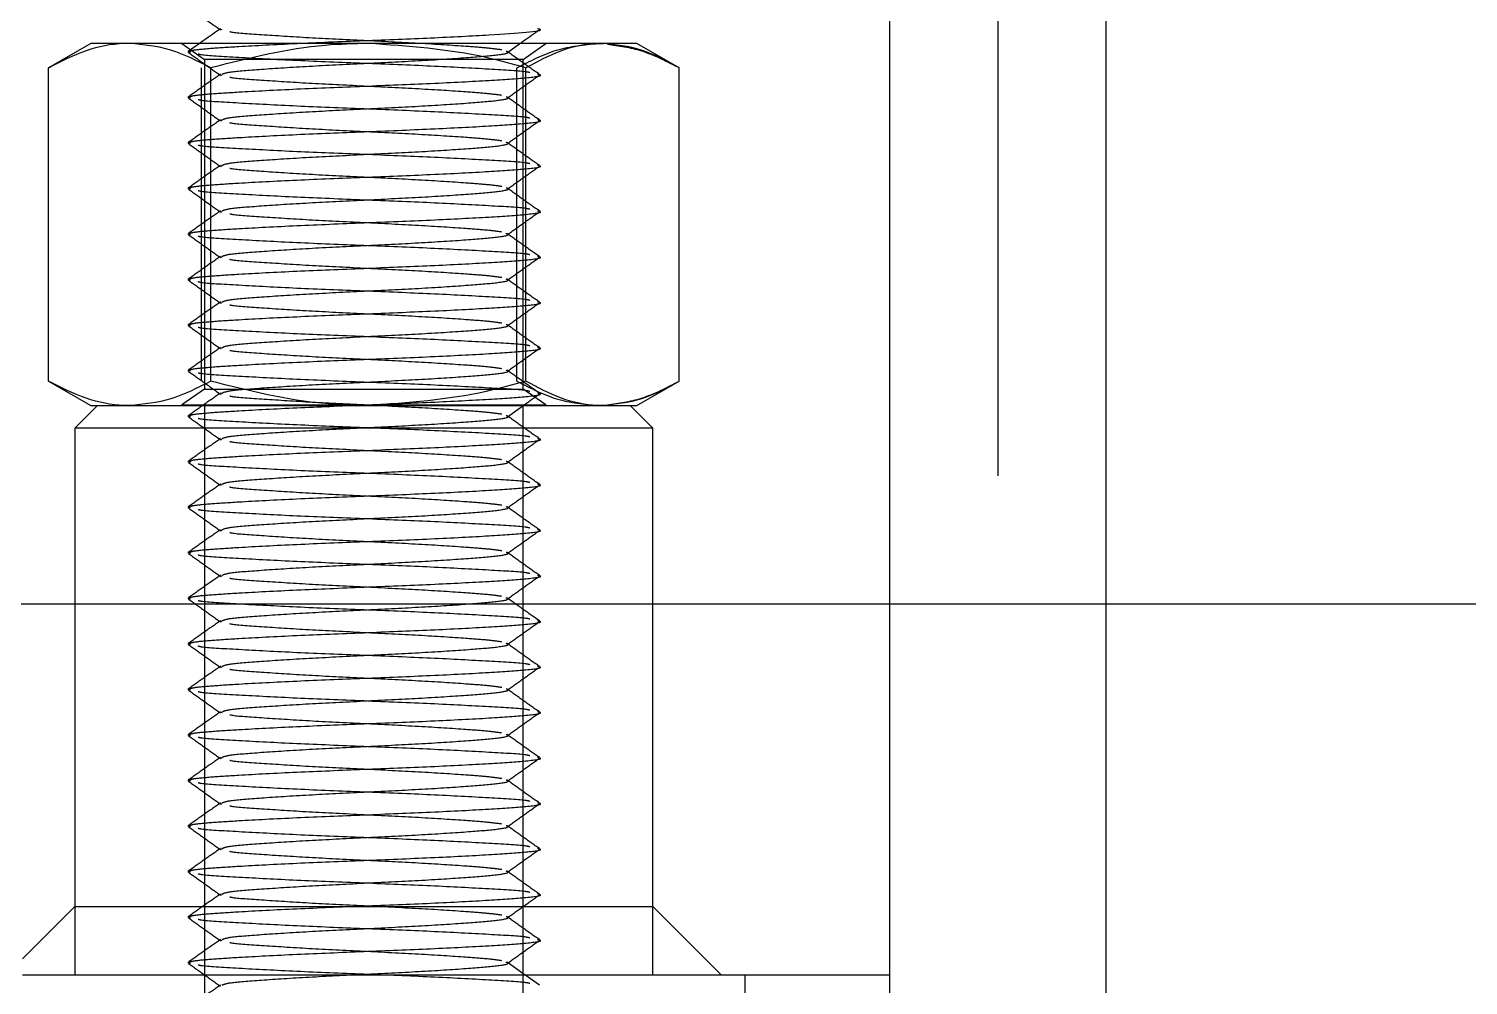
# Model space of a CAD drawing. Header units: metres. Extents: x 0 to 63075, y 0 to 44550.
# Drawn here: x 13919.5 to 13982.8, y 24816.9 to 24858.9 of the extents above; entities that cross this region are included whole.
import ezdxf

# ---------------------------------------------------------------- set-up
doc = ezdxf.new("R2010")
doc.units = ezdxf.units.M
doc.header["$LTSCALE"] = 75
doc.linetypes.add('HIDDEN2', pattern=[4.7625, 3.175, -1.5875])
for name, color, linetype in [('SDM', 7, 'Continuous'), ('SL1', 8, 'Continuous'), ('SL4', 4, 'Continuous'), ('ST1', 7, 'HIDDEN2')]:
    doc.layers.add(name, color=color, linetype=linetype)

# ---------------------------------------------------------------- blocks, each defined once
blk = doc.blocks.new('A$Ca548c4ee')
at = {"layer": 'SL1'}
blk.add_line((6102.121, 2165.219), (5522.121, 2165.219), dxfattribs=at)
blk = doc.blocks.new('A$Ca53c419a')
at = {"layer": 'SL4'}
for p, q in [((387.544, 533.865), (387.544, 502.115)), ((390.544, 531.565), (388.244, 533.865)), ((413.617, 532.723), (412.544, 530.865)), ((413.616, 532.719), (413.556, 532.592)), ((413.616, 532.719), (427.372, 532.719)), ((428.444, 530.865), (427.371, 532.723)), ((427.372, 532.719), (427.433, 532.592)), ((411.544, 531.565), (390.544, 531.565)), ((390.544, 531.565), (390.544, 506.165)), ((412.544, 530.565), (411.544, 531.565)), ((411.544, 506.165), (411.544, 531.565)), ((412.544, 530.865), (412.544, 529.156)), ((428.444, 529.156), (428.444, 530.865)), ((412.544, 529.156), (412.544, 518.665)), ((428.444, 518.665), (428.444, 529.156)), ((413.616, 525.592), (427.372, 525.592)), ((412.544, 518.665), (412.544, 508.374)), ((428.444, 508.374), (428.444, 518.665)), ((412.537, 511.871), (412.544, 511.862)), ((413.616, 511.738), (427.372, 511.738)), ((412.544, 508.374), (412.544, 506.865)), ((428.444, 506.865), (428.444, 508.374)), ((411.544, 506.165), (412.544, 507.165)), ((412.544, 506.865), (413.617, 505.007)), ((427.371, 505.007), (428.444, 506.865)), ((387.544, 503.165), (390.544, 506.165)), ((390.544, 506.165), (411.544, 506.165)), ((413.616, 505.011), (427.372, 505.011)), ((387.544, 502.115), (381.194, 502.115)), ((387.544, 502.115), (387.544, 495.765)), ((1004.763, 495.765), (54.76, 495.765)), ((215, 486.24), (1004.763, 486.24))]:
    blk.add_line(p, q, dxfattribs=at)
for points, knots in [([(412.544, 529.156), (412.545, 529.24), (412.555, 529.88), (412.789, 531.086), (413.339, 532.172), (413.616, 532.719)], [0, 0, 0, 0, 0.070099, 0.530789, 1, 1, 1, 1]), ([(428.444, 529.156), (428.443, 529.24), (428.433, 529.88), (428.199, 531.086), (427.65, 532.172), (427.372, 532.719)], [0, 0, 0, 0, 0.0700986, 0.5307888, 1, 1, 1, 1]), ([(413.616, 525.592), (413.316, 526.171), (412.712, 527.339), (412.6, 528.547), (412.544, 529.156)], [0, 0, 0, 0, 0.495458, 1, 1, 1, 1]), ([(427.372, 525.592), (427.672, 526.171), (428.276, 527.339), (428.388, 528.547), (428.444, 529.156)], [0, 0, 0, 0, 0.495458, 1, 1, 1, 1]), ([(430.045, 526.574), (429.878, 526.339), (429.552, 525.882), (429.227, 525.425), (429.069, 525.203)], [0, 0, 0, 0, 0.514473, 1, 1, 1, 1]), ([(429.093, 525.169), (428.926, 525.404), (428.709, 525.707), (428.493, 526.011), (428.444, 526.08)], [0, 0, 0, 0, 0.772912, 1, 1, 1, 1]), ([(412.544, 518.665), (412.56, 519.295), (412.619, 521.64), (413.195, 523.923), (413.616, 525.592)], [0, 0, 0, 0, 0.2686336, 1, 1, 1, 1]), ([(428.444, 518.665), (428.428, 519.295), (428.369, 521.64), (427.793, 523.923), (427.372, 525.592)], [0, 0, 0, 0, 0.2686336, 1, 1, 1, 1]), ([(428.444, 521.846), (428.445, 521.831), (428.489, 520.989), (428.568, 518.819), (428.689, 515.844), (428.825, 513.24), (428.938, 511.611), (429.032, 510.937), (429.082, 511.195), (429.088, 511.229)], [0, 0, 0, 0, 0.003435, 0.195695, 0.387955, 0.585253, 0.774762, 0.970352, 1, 1, 1, 1]), ([(413.616, 511.738), (413.454, 512.319), (412.826, 514.577), (412.664, 516.923), (412.544, 518.665)], [0, 0, 0, 0, 0.257551, 1, 1, 1, 1]), ([(427.372, 511.738), (427.534, 512.319), (428.162, 514.577), (428.324, 516.923), (428.444, 518.665)], [0, 0, 0, 0, 0.257551, 1, 1, 1, 1]), ([(387.544, 511.791), (387.56, 511.813), (387.581, 511.842), (387.602, 511.872), (387.608, 511.881)], [0, 0, 0, 0, 0.728224, 1, 1, 1, 1]), ([(412.544, 508.374), (412.545, 508.454), (412.555, 509.058), (412.789, 510.196), (413.339, 511.221), (413.616, 511.738)], [0, 0, 0, 0, 0.070099, 0.530789, 1, 1, 1, 1]), ([(428.444, 508.374), (428.443, 508.454), (428.433, 509.058), (428.199, 510.196), (427.65, 511.221), (427.372, 511.738)], [0, 0, 0, 0, 0.0700986, 0.5307888, 1, 1, 1, 1]), ([(428.444, 512.002), (428.481, 511.95), (428.685, 511.664), (428.889, 511.377), (429.056, 511.143)], [0, 0, 0, 0, 0.180881, 1, 1, 1, 1]), ([(413.616, 505.011), (413.316, 505.557), (412.712, 506.659), (412.6, 507.799), (412.544, 508.374)], [0, 0, 0, 0, 0.495458, 1, 1, 1, 1]), ([(427.372, 505.011), (427.672, 505.557), (428.276, 506.659), (428.388, 507.799), (428.444, 508.374)], [0, 0, 0, 0, 0.495458, 1, 1, 1, 1])]:
    blk.add_open_spline(points, degree=3, knots=knots, dxfattribs=at)
at = {"layer": 'ST1'}
for p, q in [((390.544, 531.565), (387.544, 531.565)), ((390.544, 531.565), (387.544, 531.565)), ((388.046, 526.485), (388.069, 526.592)), ((390.046, 526.485), (390.069, 526.592)), ((392.046, 526.485), (392.069, 526.592)), ((394.046, 526.485), (394.069, 526.592)), ((396.046, 526.485), (396.069, 526.592)), ((398.046, 526.485), (398.069, 526.592)), ((400.046, 526.485), (400.069, 526.592)), ((402.046, 526.485), (402.069, 526.592)), ((404.046, 526.485), (404.069, 526.592)), ((406.046, 526.485), (406.069, 526.592)), ((408.046, 526.485), (408.069, 526.592)), ((410.046, 526.485), (410.069, 526.592)), ((412.046, 526.485), (412.069, 526.592)), ((412.569, 526.865), (412.544, 526.865)), ((412.569, 526.865), (412.569, 510.865)), ((413.27, 525.865), (412.569, 526.865)), ((414.046, 526.485), (414.069, 526.592)), ((416.046, 526.485), (416.069, 526.592)), ((418.046, 526.485), (418.069, 526.592)), ((420.046, 526.485), (420.069, 526.592)), ((422.046, 526.485), (422.069, 526.592)), ((424.046, 526.485), (424.069, 526.592)), ((426.046, 526.485), (426.069, 526.592)), ((428.444, 526.865), (427.744, 525.865)), ((428.046, 526.485), (428.069, 526.592)), ((428.444, 526.08), (428.09, 526.577)), ((387.544, 525.865), (381.194, 525.865)), ((412.544, 525.865), (387.544, 525.865)), ((413.27, 525.865), (413.27, 518.748)), ((427.744, 525.865), (413.27, 525.865)), ((413.616, 525.992), (427.372, 525.992)), ((427.744, 511.865), (427.744, 525.865)), ((389.042, 525.085), (389.069, 525.186)), ((391.042, 525.085), (391.069, 525.186)), ((393.042, 525.085), (393.069, 525.186)), ((395.042, 525.085), (395.069, 525.186)), ((397.042, 525.085), (397.069, 525.186)), ((399.042, 525.085), (399.069, 525.186)), ((401.042, 525.085), (401.069, 525.186)), ((403.042, 525.085), (403.069, 525.186)), ((405.042, 525.085), (405.069, 525.186)), ((407.042, 525.085), (407.069, 525.186)), ((409.042, 525.085), (409.069, 525.186)), ((411.042, 525.085), (411.069, 525.186)), ((413.042, 525.085), (413.069, 525.186)), ((415.042, 525.085), (415.069, 525.186)), ((417.042, 525.085), (417.069, 525.186)), ((419.042, 525.085), (419.069, 525.186)), ((421.042, 525.085), (421.069, 525.186)), ((423.042, 525.085), (423.069, 525.186)), ((425.042, 525.085), (425.069, 525.186)), ((427.042, 525.085), (427.069, 525.186)), ((429.069, 525.203), (429.041, 525.164)), ((429.042, 525.085), (429.069, 525.186)), ((412.569, 518.856), (412.544, 519.065)), ((413.27, 518.748), (413.27, 511.865)), ((387.608, 511.881), (388.093, 512.561)), ((412.053, 512.55), (412.537, 511.871)), ((428.053, 512.55), (428.444, 512.002)), ((381.194, 511.865), (387.544, 511.865)), ((387.088, 511.151), (387.544, 511.791)), ((387.544, 511.865), (412.544, 511.865)), ((412.569, 510.865), (413.27, 511.865)), ((413.27, 511.865), (427.744, 511.865)), ((413.616, 512.138), (427.372, 512.138)), ((427.744, 511.865), (428.444, 510.865)), ((412.544, 510.865), (412.569, 510.865)), ((412.544, 508.574), (412.549, 508.343)), ((428.444, 508.574), (428.439, 508.343)), ((387.544, 506.165), (390.544, 506.165)), ((387.544, 506.165), (390.544, 506.165)), ((1004.763, 491.003), (4.763, 491.003)), ((215, 486.24), (1004.763, 486.24))]:
    blk.add_line(p, q, dxfattribs=at)
for points, knots in [([(387.093, 525.169), (386.926, 525.404), (386.591, 525.873), (386.257, 526.342), (386.09, 526.577)], [0, 0, 0, 0, 0.499958, 1, 1, 1, 1]), ([(388.045, 526.574), (387.878, 526.339), (387.543, 525.869), (387.208, 525.399), (387.041, 525.164)], [0, 0, 0, 0, 0.500089, 1, 1, 1, 1]), ([(389.093, 525.169), (388.926, 525.404), (388.591, 525.873), (388.257, 526.342), (388.09, 526.577)], [0, 0, 0, 0, 0.499958, 1, 1, 1, 1]), ([(388.09, 526.534), (388.109, 526.499), (388.159, 526.411), (388.231, 525.682), (388.325, 524.228), (388.448, 521.902), (388.569, 518.864), (388.689, 515.832), (388.825, 513.243), (388.938, 511.611), (389.032, 510.937), (389.082, 511.195), (389.088, 511.229)], [0, 0, 0, 0, 0.0555734, 0.1425526, 0.2290743, 0.3564777, 0.4806278, 0.604778, 0.7321813, 0.8545546, 0.980855, 1, 1, 1, 1]), ([(390.045, 526.574), (389.878, 526.339), (389.543, 525.869), (389.208, 525.399), (389.041, 525.164)], [0, 0, 0, 0, 0.500089, 1, 1, 1, 1]), ([(391.093, 525.169), (390.926, 525.404), (390.591, 525.873), (390.257, 526.342), (390.09, 526.577)], [0, 0, 0, 0, 0.499958, 1, 1, 1, 1]), ([(390.09, 526.534), (390.109, 526.499), (390.159, 526.411), (390.231, 525.682), (390.325, 524.228), (390.448, 521.902), (390.569, 518.864), (390.689, 515.832), (390.825, 513.243), (390.938, 511.611), (391.032, 510.937), (391.082, 511.195), (391.088, 511.229)], [0, 0, 0, 0, 0.055573, 0.142553, 0.229074, 0.356478, 0.480628, 0.604778, 0.732181, 0.854555, 0.980855, 1, 1, 1, 1]), ([(392.045, 526.574), (391.878, 526.339), (391.543, 525.869), (391.208, 525.399), (391.041, 525.164)], [0, 0, 0, 0, 0.500089, 1, 1, 1, 1]), ([(393.093, 525.169), (392.926, 525.404), (392.591, 525.873), (392.257, 526.342), (392.09, 526.577)], [0, 0, 0, 0, 0.499958, 1, 1, 1, 1]), ([(392.09, 526.534), (392.109, 526.499), (392.159, 526.411), (392.231, 525.682), (392.325, 524.228), (392.448, 521.902), (392.569, 518.864), (392.689, 515.832), (392.825, 513.243), (392.938, 511.611), (393.032, 510.937), (393.082, 511.195), (393.088, 511.229)], [0, 0, 0, 0, 0.055573, 0.142553, 0.229074, 0.356478, 0.480628, 0.604778, 0.732181, 0.854555, 0.980855, 1, 1, 1, 1]), ([(394.045, 526.574), (393.878, 526.339), (393.543, 525.869), (393.208, 525.399), (393.041, 525.164)], [0, 0, 0, 0, 0.500089, 1, 1, 1, 1]), ([(395.093, 525.169), (394.926, 525.404), (394.591, 525.873), (394.257, 526.342), (394.09, 526.577)], [0, 0, 0, 0, 0.499958, 1, 1, 1, 1]), ([(394.09, 526.534), (394.109, 526.499), (394.159, 526.411), (394.231, 525.682), (394.325, 524.228), (394.448, 521.902), (394.569, 518.864), (394.689, 515.832), (394.825, 513.243), (394.938, 511.611), (395.032, 510.937), (395.082, 511.195), (395.088, 511.229)], [0, 0, 0, 0, 0.055573, 0.142553, 0.229074, 0.356478, 0.480628, 0.604778, 0.732181, 0.854555, 0.980855, 1, 1, 1, 1]), ([(396.045, 526.574), (395.878, 526.339), (395.543, 525.869), (395.208, 525.399), (395.041, 525.164)], [0, 0, 0, 0, 0.500089, 1, 1, 1, 1]), ([(397.093, 525.169), (396.926, 525.404), (396.591, 525.873), (396.257, 526.342), (396.09, 526.577)], [0, 0, 0, 0, 0.499958, 1, 1, 1, 1]), ([(396.09, 526.534), (396.109, 526.499), (396.159, 526.411), (396.231, 525.682), (396.325, 524.228), (396.448, 521.902), (396.569, 518.864), (396.689, 515.832), (396.825, 513.243), (396.938, 511.611), (397.032, 510.937), (397.082, 511.195), (397.088, 511.229)], [0, 0, 0, 0, 0.055573, 0.142553, 0.229074, 0.356478, 0.480628, 0.604778, 0.732181, 0.854555, 0.980855, 1, 1, 1, 1]), ([(398.045, 526.574), (397.878, 526.339), (397.543, 525.869), (397.208, 525.399), (397.041, 525.164)], [0, 0, 0, 0, 0.500089, 1, 1, 1, 1]), ([(399.093, 525.169), (398.926, 525.404), (398.591, 525.873), (398.257, 526.342), (398.09, 526.577)], [0, 0, 0, 0, 0.499958, 1, 1, 1, 1]), ([(398.09, 526.534), (398.109, 526.499), (398.159, 526.411), (398.231, 525.682), (398.325, 524.228), (398.448, 521.902), (398.569, 518.864), (398.689, 515.832), (398.825, 513.243), (398.938, 511.611), (399.032, 510.937), (399.082, 511.195), (399.088, 511.229)], [0, 0, 0, 0, 0.0555734, 0.1425526, 0.2290743, 0.3564777, 0.4806278, 0.604778, 0.7321813, 0.8545546, 0.980855, 1, 1, 1, 1]), ([(400.045, 526.574), (399.878, 526.339), (399.543, 525.869), (399.208, 525.399), (399.041, 525.164)], [0, 0, 0, 0, 0.500089, 1, 1, 1, 1]), ([(401.093, 525.169), (400.926, 525.404), (400.591, 525.873), (400.257, 526.342), (400.09, 526.577)], [0, 0, 0, 0, 0.499958, 1, 1, 1, 1]), ([(400.09, 526.534), (400.109, 526.499), (400.159, 526.411), (400.231, 525.682), (400.325, 524.228), (400.448, 521.902), (400.569, 518.864), (400.689, 515.832), (400.825, 513.243), (400.938, 511.611), (401.032, 510.937), (401.082, 511.195), (401.088, 511.229)], [0, 0, 0, 0, 0.055573, 0.142553, 0.229074, 0.356478, 0.480628, 0.604778, 0.732181, 0.854555, 0.980855, 1, 1, 1, 1]), ([(402.045, 526.574), (401.878, 526.339), (401.543, 525.869), (401.208, 525.399), (401.041, 525.164)], [0, 0, 0, 0, 0.500089, 1, 1, 1, 1]), ([(403.093, 525.169), (402.926, 525.404), (402.591, 525.873), (402.257, 526.342), (402.09, 526.577)], [0, 0, 0, 0, 0.499958, 1, 1, 1, 1]), ([(402.09, 526.534), (402.109, 526.499), (402.159, 526.411), (402.231, 525.682), (402.325, 524.228), (402.448, 521.902), (402.569, 518.864), (402.689, 515.832), (402.825, 513.243), (402.938, 511.611), (403.032, 510.937), (403.082, 511.195), (403.088, 511.229)], [0, 0, 0, 0, 0.055573, 0.142553, 0.229074, 0.356478, 0.480628, 0.604778, 0.732181, 0.854555, 0.980855, 1, 1, 1, 1]), ([(404.045, 526.574), (403.878, 526.339), (403.543, 525.869), (403.208, 525.399), (403.041, 525.164)], [0, 0, 0, 0, 0.500089, 1, 1, 1, 1]), ([(405.093, 525.169), (404.926, 525.404), (404.591, 525.873), (404.257, 526.342), (404.09, 526.577)], [0, 0, 0, 0, 0.499958, 1, 1, 1, 1]), ([(404.09, 526.534), (404.109, 526.499), (404.159, 526.411), (404.231, 525.682), (404.325, 524.228), (404.448, 521.902), (404.569, 518.864), (404.689, 515.832), (404.825, 513.243), (404.938, 511.611), (405.032, 510.937), (405.082, 511.195), (405.088, 511.229)], [0, 0, 0, 0, 0.0555734, 0.1425526, 0.2290743, 0.3564777, 0.4806278, 0.604778, 0.7321813, 0.8545546, 0.980855, 1, 1, 1, 1]), ([(406.045, 526.574), (405.878, 526.339), (405.543, 525.869), (405.208, 525.399), (405.041, 525.164)], [0, 0, 0, 0, 0.5000892, 1, 1, 1, 1]), ([(407.093, 525.169), (406.926, 525.404), (406.591, 525.873), (406.257, 526.342), (406.09, 526.577)], [0, 0, 0, 0, 0.499958, 1, 1, 1, 1]), ([(406.09, 526.534), (406.109, 526.499), (406.159, 526.411), (406.231, 525.682), (406.325, 524.228), (406.448, 521.902), (406.569, 518.864), (406.689, 515.832), (406.825, 513.243), (406.938, 511.611), (407.032, 510.937), (407.082, 511.195), (407.088, 511.229)], [0, 0, 0, 0, 0.055573, 0.142553, 0.229074, 0.356478, 0.480628, 0.604778, 0.732181, 0.854555, 0.980855, 1, 1, 1, 1]), ([(408.045, 526.574), (407.878, 526.339), (407.543, 525.869), (407.208, 525.399), (407.041, 525.164)], [0, 0, 0, 0, 0.500089, 1, 1, 1, 1]), ([(409.093, 525.169), (408.926, 525.404), (408.591, 525.873), (408.257, 526.342), (408.09, 526.577)], [0, 0, 0, 0, 0.499958, 1, 1, 1, 1]), ([(408.09, 526.534), (408.109, 526.499), (408.159, 526.411), (408.231, 525.682), (408.325, 524.228), (408.448, 521.902), (408.569, 518.864), (408.689, 515.832), (408.825, 513.243), (408.938, 511.611), (409.032, 510.937), (409.082, 511.195), (409.088, 511.229)], [0, 0, 0, 0, 0.055573, 0.142553, 0.229074, 0.356478, 0.480628, 0.604778, 0.732181, 0.854555, 0.980855, 1, 1, 1, 1]), ([(410.045, 526.574), (409.878, 526.339), (409.543, 525.869), (409.208, 525.399), (409.041, 525.164)], [0, 0, 0, 0, 0.500089, 1, 1, 1, 1]), ([(411.093, 525.169), (410.926, 525.404), (410.591, 525.873), (410.257, 526.342), (410.09, 526.577)], [0, 0, 0, 0, 0.4999583, 1, 1, 1, 1]), ([(410.09, 526.534), (410.109, 526.499), (410.159, 526.411), (410.231, 525.682), (410.325, 524.228), (410.448, 521.902), (410.569, 518.864), (410.689, 515.832), (410.825, 513.243), (410.938, 511.611), (411.032, 510.937), (411.082, 511.195), (411.088, 511.229)], [0, 0, 0, 0, 0.055573, 0.142553, 0.229074, 0.356478, 0.480628, 0.604778, 0.732181, 0.854555, 0.980855, 1, 1, 1, 1]), ([(412.045, 526.574), (411.878, 526.339), (411.543, 525.869), (411.208, 525.399), (411.041, 525.164)], [0, 0, 0, 0, 0.500089, 1, 1, 1, 1]), ([(413.093, 525.169), (412.926, 525.404), (412.591, 525.873), (412.257, 526.342), (412.09, 526.577)], [0, 0, 0, 0, 0.499958, 1, 1, 1, 1]), ([(412.09, 526.534), (412.109, 526.499), (412.159, 526.411), (412.231, 525.682), (412.325, 524.228), (412.448, 521.902), (412.569, 518.864), (412.689, 515.832), (412.825, 513.243), (412.938, 511.611), (413.032, 510.937), (413.082, 511.195), (413.088, 511.229)], [0, 0, 0, 0, 0.055573, 0.142553, 0.229074, 0.356478, 0.480628, 0.604778, 0.732181, 0.854555, 0.980855, 1, 1, 1, 1]), ([(414.045, 526.574), (413.878, 526.339), (413.543, 525.869), (413.208, 525.399), (413.041, 525.164)], [0, 0, 0, 0, 0.500089, 1, 1, 1, 1]), ([(415.093, 525.169), (414.926, 525.404), (414.591, 525.873), (414.257, 526.342), (414.09, 526.577)], [0, 0, 0, 0, 0.499958, 1, 1, 1, 1]), ([(414.09, 526.534), (414.109, 526.499), (414.159, 526.411), (414.231, 525.682), (414.325, 524.228), (414.448, 521.902), (414.569, 518.864), (414.689, 515.832), (414.825, 513.243), (414.938, 511.611), (415.032, 510.937), (415.082, 511.195), (415.088, 511.229)], [0, 0, 0, 0, 0.055573, 0.142553, 0.229074, 0.356478, 0.480628, 0.604778, 0.732181, 0.854555, 0.980855, 1, 1, 1, 1]), ([(416.045, 526.574), (415.878, 526.339), (415.543, 525.869), (415.208, 525.399), (415.041, 525.164)], [0, 0, 0, 0, 0.500089, 1, 1, 1, 1]), ([(417.093, 525.169), (416.926, 525.404), (416.591, 525.873), (416.257, 526.342), (416.09, 526.577)], [0, 0, 0, 0, 0.4999583, 1, 1, 1, 1]), ([(416.09, 526.534), (416.109, 526.499), (416.159, 526.411), (416.231, 525.682), (416.325, 524.228), (416.448, 521.902), (416.569, 518.864), (416.689, 515.832), (416.825, 513.243), (416.938, 511.611), (417.032, 510.937), (417.082, 511.195), (417.088, 511.229)], [0, 0, 0, 0, 0.055573, 0.142553, 0.229074, 0.356478, 0.480628, 0.604778, 0.732181, 0.854555, 0.980855, 1, 1, 1, 1]), ([(418.045, 526.574), (417.878, 526.339), (417.543, 525.869), (417.208, 525.399), (417.041, 525.164)], [0, 0, 0, 0, 0.500089, 1, 1, 1, 1]), ([(419.093, 525.169), (418.926, 525.404), (418.591, 525.873), (418.257, 526.342), (418.09, 526.577)], [0, 0, 0, 0, 0.499958, 1, 1, 1, 1]), ([(418.09, 526.534), (418.109, 526.499), (418.159, 526.411), (418.231, 525.682), (418.325, 524.228), (418.448, 521.902), (418.569, 518.864), (418.689, 515.832), (418.825, 513.243), (418.938, 511.611), (419.032, 510.937), (419.082, 511.195), (419.088, 511.229)], [0, 0, 0, 0, 0.055573, 0.142553, 0.229074, 0.356478, 0.480628, 0.604778, 0.732181, 0.854555, 0.980855, 1, 1, 1, 1]), ([(420.045, 526.574), (419.878, 526.339), (419.543, 525.869), (419.208, 525.399), (419.041, 525.164)], [0, 0, 0, 0, 0.500089, 1, 1, 1, 1]), ([(421.093, 525.169), (420.926, 525.404), (420.591, 525.873), (420.257, 526.342), (420.09, 526.577)], [0, 0, 0, 0, 0.499958, 1, 1, 1, 1]), ([(420.09, 526.534), (420.109, 526.499), (420.159, 526.411), (420.231, 525.682), (420.325, 524.228), (420.448, 521.902), (420.569, 518.864), (420.689, 515.832), (420.825, 513.243), (420.938, 511.611), (421.032, 510.937), (421.082, 511.195), (421.088, 511.229)], [0, 0, 0, 0, 0.0555734, 0.1425526, 0.2290743, 0.3564777, 0.4806278, 0.604778, 0.7321813, 0.8545546, 0.980855, 1, 1, 1, 1]), ([(422.045, 526.574), (421.878, 526.339), (421.543, 525.869), (421.208, 525.399), (421.041, 525.164)], [0, 0, 0, 0, 0.500089, 1, 1, 1, 1]), ([(423.093, 525.169), (422.926, 525.404), (422.591, 525.873), (422.257, 526.342), (422.09, 526.577)], [0, 0, 0, 0, 0.4999583, 1, 1, 1, 1]), ([(422.09, 526.534), (422.109, 526.499), (422.159, 526.411), (422.231, 525.682), (422.325, 524.228), (422.448, 521.902), (422.569, 518.864), (422.689, 515.832), (422.825, 513.243), (422.938, 511.611), (423.032, 510.937), (423.082, 511.195), (423.088, 511.229)], [0, 0, 0, 0, 0.055573, 0.142553, 0.229074, 0.356478, 0.480628, 0.604778, 0.732181, 0.854555, 0.980855, 1, 1, 1, 1]), ([(424.045, 526.574), (423.878, 526.339), (423.543, 525.869), (423.208, 525.399), (423.041, 525.164)], [0, 0, 0, 0, 0.500089, 1, 1, 1, 1]), ([(425.093, 525.169), (424.926, 525.404), (424.591, 525.873), (424.257, 526.342), (424.09, 526.577)], [0, 0, 0, 0, 0.499958, 1, 1, 1, 1]), ([(424.09, 526.534), (424.109, 526.499), (424.159, 526.411), (424.231, 525.682), (424.325, 524.228), (424.448, 521.902), (424.569, 518.864), (424.689, 515.832), (424.825, 513.243), (424.938, 511.611), (425.032, 510.937), (425.082, 511.195), (425.088, 511.229)], [0, 0, 0, 0, 0.055573, 0.142553, 0.229074, 0.356478, 0.480628, 0.604778, 0.732181, 0.854555, 0.980855, 1, 1, 1, 1]), ([(426.045, 526.574), (425.878, 526.339), (425.543, 525.869), (425.208, 525.399), (425.041, 525.164)], [0, 0, 0, 0, 0.500089, 1, 1, 1, 1]), ([(427.093, 525.169), (426.926, 525.404), (426.591, 525.873), (426.257, 526.342), (426.09, 526.577)], [0, 0, 0, 0, 0.4999583, 1, 1, 1, 1]), ([(426.09, 526.534), (426.109, 526.499), (426.159, 526.411), (426.231, 525.682), (426.325, 524.228), (426.448, 521.902), (426.569, 518.864), (426.689, 515.832), (426.825, 513.243), (426.938, 511.611), (427.032, 510.937), (427.082, 511.195), (427.088, 511.229)], [0, 0, 0, 0, 0.055573, 0.142553, 0.229074, 0.356478, 0.480628, 0.604778, 0.732181, 0.854555, 0.980855, 1, 1, 1, 1]), ([(428.045, 526.574), (427.878, 526.339), (427.543, 525.869), (427.208, 525.399), (427.041, 525.164)], [0, 0, 0, 0, 0.500089, 1, 1, 1, 1]), ([(428.09, 526.534), (428.109, 526.499), (428.159, 526.411), (428.231, 525.679), (428.325, 524.253), (428.4, 522.741), (428.444, 521.846)], [0, 0, 0, 0, 0.156872, 0.402396, 0.646629, 1, 1, 1, 1]), ([(387.162, 511.571), (387.174, 511.616), (387.228, 511.819), (387.311, 513.318), (387.448, 515.813), (387.569, 518.865), (387.689, 521.918), (387.826, 524.409), (387.908, 525.9), (387.961, 526.102), (387.972, 526.143)], [0, 0, 0, 0, 0.043096, 0.193298, 0.349673, 0.502056, 0.654439, 0.810815, 0.961016, 1, 1, 1, 1]), ([(389.162, 511.571), (389.174, 511.616), (389.228, 511.819), (389.311, 513.318), (389.448, 515.813), (389.569, 518.865), (389.689, 521.918), (389.826, 524.409), (389.908, 525.9), (389.961, 526.102), (389.972, 526.143)], [0, 0, 0, 0, 0.043096, 0.193298, 0.349673, 0.502056, 0.654439, 0.810815, 0.961016, 1, 1, 1, 1]), ([(391.162, 511.571), (391.174, 511.616), (391.228, 511.819), (391.311, 513.318), (391.448, 515.813), (391.569, 518.865), (391.689, 521.918), (391.826, 524.409), (391.908, 525.9), (391.961, 526.102), (391.972, 526.143)], [0, 0, 0, 0, 0.043096, 0.193298, 0.349673, 0.502056, 0.654439, 0.810815, 0.961016, 1, 1, 1, 1]), ([(393.162, 511.571), (393.174, 511.616), (393.228, 511.819), (393.311, 513.318), (393.448, 515.813), (393.569, 518.865), (393.689, 521.918), (393.826, 524.409), (393.908, 525.9), (393.961, 526.102), (393.972, 526.143)], [0, 0, 0, 0, 0.043096, 0.193298, 0.349673, 0.502056, 0.654439, 0.810815, 0.961016, 1, 1, 1, 1]), ([(395.162, 511.571), (395.174, 511.616), (395.228, 511.819), (395.311, 513.318), (395.448, 515.813), (395.569, 518.865), (395.689, 521.918), (395.826, 524.409), (395.908, 525.9), (395.961, 526.102), (395.972, 526.143)], [0, 0, 0, 0, 0.043096, 0.193298, 0.349673, 0.502056, 0.654439, 0.810815, 0.961016, 1, 1, 1, 1]), ([(397.162, 511.571), (397.174, 511.616), (397.228, 511.819), (397.311, 513.318), (397.448, 515.813), (397.569, 518.865), (397.689, 521.918), (397.826, 524.409), (397.908, 525.9), (397.961, 526.102), (397.972, 526.143)], [0, 0, 0, 0, 0.043096, 0.193298, 0.349673, 0.502056, 0.654439, 0.810815, 0.961016, 1, 1, 1, 1]), ([(399.162, 511.571), (399.174, 511.616), (399.228, 511.819), (399.311, 513.318), (399.448, 515.813), (399.569, 518.865), (399.689, 521.918), (399.826, 524.409), (399.908, 525.9), (399.961, 526.102), (399.972, 526.143)], [0, 0, 0, 0, 0.043096, 0.193298, 0.349673, 0.502056, 0.654439, 0.810815, 0.961016, 1, 1, 1, 1]), ([(401.162, 511.571), (401.174, 511.616), (401.228, 511.819), (401.311, 513.318), (401.448, 515.813), (401.569, 518.865), (401.689, 521.918), (401.826, 524.409), (401.908, 525.9), (401.961, 526.102), (401.972, 526.143)], [0, 0, 0, 0, 0.043096, 0.193298, 0.349673, 0.502056, 0.654439, 0.810815, 0.961016, 1, 1, 1, 1]), ([(403.162, 511.571), (403.174, 511.616), (403.228, 511.819), (403.311, 513.318), (403.448, 515.813), (403.569, 518.865), (403.689, 521.918), (403.826, 524.409), (403.908, 525.9), (403.961, 526.102), (403.972, 526.143)], [0, 0, 0, 0, 0.043096, 0.193298, 0.349673, 0.502056, 0.654439, 0.810815, 0.961016, 1, 1, 1, 1]), ([(405.162, 511.571), (405.174, 511.616), (405.228, 511.819), (405.311, 513.318), (405.448, 515.813), (405.569, 518.865), (405.689, 521.918), (405.826, 524.409), (405.908, 525.9), (405.961, 526.102), (405.972, 526.143)], [0, 0, 0, 0, 0.043096, 0.193298, 0.349673, 0.502056, 0.654439, 0.810815, 0.961016, 1, 1, 1, 1]), ([(407.162, 511.571), (407.174, 511.616), (407.228, 511.819), (407.311, 513.318), (407.448, 515.813), (407.569, 518.865), (407.689, 521.918), (407.826, 524.409), (407.908, 525.9), (407.961, 526.102), (407.972, 526.143)], [0, 0, 0, 0, 0.043096, 0.193298, 0.349673, 0.502056, 0.654439, 0.810815, 0.961016, 1, 1, 1, 1]), ([(409.162, 511.571), (409.174, 511.616), (409.228, 511.819), (409.311, 513.318), (409.448, 515.813), (409.569, 518.865), (409.689, 521.918), (409.826, 524.409), (409.908, 525.9), (409.961, 526.102), (409.972, 526.143)], [0, 0, 0, 0, 0.043096, 0.193298, 0.349673, 0.502056, 0.654439, 0.810815, 0.961016, 1, 1, 1, 1]), ([(411.162, 511.571), (411.174, 511.616), (411.228, 511.819), (411.311, 513.318), (411.448, 515.813), (411.569, 518.865), (411.689, 521.918), (411.826, 524.409), (411.908, 525.9), (411.961, 526.102), (411.972, 526.143)], [0, 0, 0, 0, 0.043096, 0.193298, 0.349673, 0.502056, 0.654439, 0.810815, 0.961016, 1, 1, 1, 1]), ([(413.162, 511.571), (413.174, 511.616), (413.228, 511.819), (413.311, 513.318), (413.448, 515.813), (413.569, 518.865), (413.689, 521.918), (413.826, 524.409), (413.908, 525.9), (413.961, 526.102), (413.972, 526.143)], [0, 0, 0, 0, 0.043096, 0.193298, 0.349673, 0.502056, 0.654439, 0.810815, 0.961016, 1, 1, 1, 1]), ([(415.162, 511.571), (415.174, 511.616), (415.228, 511.819), (415.311, 513.318), (415.448, 515.813), (415.569, 518.865), (415.689, 521.918), (415.826, 524.409), (415.908, 525.9), (415.961, 526.102), (415.972, 526.143)], [0, 0, 0, 0, 0.0430959, 0.1932977, 0.3496734, 0.5020562, 0.6544389, 0.8108146, 0.9610164, 1, 1, 1, 1]), ([(417.162, 511.571), (417.174, 511.616), (417.228, 511.819), (417.311, 513.318), (417.448, 515.813), (417.569, 518.865), (417.689, 521.918), (417.826, 524.409), (417.908, 525.9), (417.961, 526.102), (417.972, 526.143)], [0, 0, 0, 0, 0.043096, 0.193298, 0.349673, 0.502056, 0.654439, 0.810815, 0.961016, 1, 1, 1, 1]), ([(419.162, 511.571), (419.174, 511.616), (419.228, 511.819), (419.311, 513.318), (419.448, 515.813), (419.569, 518.865), (419.689, 521.918), (419.826, 524.409), (419.908, 525.9), (419.961, 526.102), (419.972, 526.143)], [0, 0, 0, 0, 0.043096, 0.193298, 0.349673, 0.502056, 0.654439, 0.810815, 0.961016, 1, 1, 1, 1]), ([(421.162, 511.571), (421.174, 511.616), (421.228, 511.819), (421.311, 513.318), (421.448, 515.813), (421.569, 518.865), (421.689, 521.918), (421.826, 524.409), (421.908, 525.9), (421.961, 526.102), (421.972, 526.143)], [0, 0, 0, 0, 0.043096, 0.193298, 0.349673, 0.502056, 0.654439, 0.810815, 0.961016, 1, 1, 1, 1]), ([(423.162, 511.571), (423.174, 511.616), (423.228, 511.819), (423.311, 513.318), (423.448, 515.813), (423.569, 518.865), (423.689, 521.918), (423.826, 524.409), (423.908, 525.9), (423.961, 526.102), (423.972, 526.143)], [0, 0, 0, 0, 0.043096, 0.193298, 0.349673, 0.502056, 0.654439, 0.810815, 0.961016, 1, 1, 1, 1]), ([(425.162, 511.571), (425.174, 511.616), (425.228, 511.819), (425.311, 513.318), (425.448, 515.813), (425.569, 518.865), (425.689, 521.918), (425.826, 524.409), (425.908, 525.9), (425.961, 526.102), (425.972, 526.143)], [0, 0, 0, 0, 0.043096, 0.193298, 0.349673, 0.502056, 0.654439, 0.810815, 0.961016, 1, 1, 1, 1]), ([(427.162, 511.571), (427.174, 511.616), (427.228, 511.819), (427.311, 513.318), (427.448, 515.813), (427.569, 518.865), (427.689, 521.918), (427.826, 524.409), (427.908, 525.9), (427.961, 526.102), (427.972, 526.143)], [0, 0, 0, 0, 0.043096, 0.193298, 0.349673, 0.502056, 0.654439, 0.810815, 0.961016, 1, 1, 1, 1]), ([(387.092, 525.098), (387.128, 525.013), (387.206, 524.829), (387.312, 523.431), (387.448, 521.355), (387.569, 518.863), (387.689, 516.383), (387.825, 514.271), (387.938, 512.911), (388.033, 512.42), (388.084, 512.584), (388.092, 512.609)], [0, 0, 0, 0, 0.103426, 0.225711, 0.353032, 0.477096, 0.60116, 0.728481, 0.850766, 0.976983, 1, 1, 1, 1]), ([(389.092, 525.098), (389.128, 525.013), (389.206, 524.829), (389.312, 523.431), (389.448, 521.355), (389.569, 518.863), (389.689, 516.383), (389.825, 514.271), (389.938, 512.911), (390.033, 512.42), (390.084, 512.584), (390.092, 512.609)], [0, 0, 0, 0, 0.103426, 0.225711, 0.353032, 0.477096, 0.60116, 0.728481, 0.850766, 0.976983, 1, 1, 1, 1]), ([(391.092, 525.098), (391.128, 525.013), (391.206, 524.829), (391.312, 523.431), (391.448, 521.355), (391.569, 518.863), (391.689, 516.383), (391.825, 514.271), (391.938, 512.911), (392.033, 512.42), (392.084, 512.584), (392.092, 512.609)], [0, 0, 0, 0, 0.103426, 0.225711, 0.353032, 0.477096, 0.60116, 0.728481, 0.850766, 0.976983, 1, 1, 1, 1]), ([(393.092, 525.098), (393.128, 525.013), (393.206, 524.829), (393.312, 523.431), (393.448, 521.355), (393.569, 518.863), (393.689, 516.383), (393.825, 514.271), (393.938, 512.911), (394.033, 512.42), (394.084, 512.584), (394.092, 512.609)], [0, 0, 0, 0, 0.1034259, 0.2257113, 0.3530321, 0.4770962, 0.6011602, 0.728481, 0.8507664, 0.976983, 1, 1, 1, 1]), ([(395.092, 525.098), (395.128, 525.013), (395.206, 524.829), (395.312, 523.431), (395.448, 521.355), (395.569, 518.863), (395.689, 516.383), (395.825, 514.271), (395.938, 512.911), (396.033, 512.42), (396.084, 512.584), (396.092, 512.609)], [0, 0, 0, 0, 0.103426, 0.225711, 0.353032, 0.477096, 0.60116, 0.728481, 0.850766, 0.976983, 1, 1, 1, 1]), ([(397.092, 525.098), (397.128, 525.013), (397.206, 524.829), (397.312, 523.431), (397.448, 521.355), (397.569, 518.863), (397.689, 516.383), (397.825, 514.271), (397.938, 512.911), (398.033, 512.42), (398.084, 512.584), (398.092, 512.609)], [0, 0, 0, 0, 0.103426, 0.225711, 0.353032, 0.477096, 0.60116, 0.728481, 0.850766, 0.976983, 1, 1, 1, 1]), ([(399.092, 525.098), (399.128, 525.013), (399.206, 524.829), (399.312, 523.431), (399.448, 521.355), (399.569, 518.863), (399.689, 516.383), (399.825, 514.271), (399.938, 512.911), (400.033, 512.42), (400.084, 512.584), (400.092, 512.609)], [0, 0, 0, 0, 0.103426, 0.225711, 0.353032, 0.477096, 0.60116, 0.728481, 0.850766, 0.976983, 1, 1, 1, 1]), ([(401.092, 525.098), (401.128, 525.013), (401.206, 524.829), (401.312, 523.431), (401.448, 521.355), (401.569, 518.863), (401.689, 516.383), (401.825, 514.271), (401.938, 512.911), (402.033, 512.42), (402.084, 512.584), (402.092, 512.609)], [0, 0, 0, 0, 0.103426, 0.225711, 0.353032, 0.477096, 0.60116, 0.728481, 0.850766, 0.976983, 1, 1, 1, 1]), ([(403.092, 525.098), (403.128, 525.013), (403.206, 524.829), (403.312, 523.431), (403.448, 521.355), (403.569, 518.863), (403.689, 516.383), (403.825, 514.271), (403.938, 512.911), (404.033, 512.42), (404.084, 512.584), (404.092, 512.609)], [0, 0, 0, 0, 0.103426, 0.225711, 0.353032, 0.477096, 0.60116, 0.728481, 0.850766, 0.976983, 1, 1, 1, 1]), ([(405.092, 525.098), (405.128, 525.013), (405.206, 524.829), (405.312, 523.431), (405.448, 521.355), (405.569, 518.863), (405.689, 516.383), (405.825, 514.271), (405.938, 512.911), (406.033, 512.42), (406.084, 512.584), (406.092, 512.609)], [0, 0, 0, 0, 0.103426, 0.225711, 0.353032, 0.477096, 0.60116, 0.728481, 0.850766, 0.976983, 1, 1, 1, 1]), ([(407.092, 525.098), (407.128, 525.013), (407.206, 524.829), (407.312, 523.431), (407.448, 521.355), (407.569, 518.863), (407.689, 516.383), (407.825, 514.271), (407.938, 512.911), (408.033, 512.42), (408.084, 512.584), (408.092, 512.609)], [0, 0, 0, 0, 0.103426, 0.225711, 0.353032, 0.477096, 0.60116, 0.728481, 0.850766, 0.976983, 1, 1, 1, 1]), ([(409.092, 525.098), (409.128, 525.013), (409.206, 524.829), (409.312, 523.431), (409.448, 521.355), (409.569, 518.863), (409.689, 516.383), (409.825, 514.271), (409.938, 512.911), (410.033, 512.42), (410.084, 512.584), (410.092, 512.609)], [0, 0, 0, 0, 0.1034259, 0.2257113, 0.3530321, 0.4770962, 0.6011602, 0.728481, 0.8507664, 0.976983, 1, 1, 1, 1]), ([(411.092, 525.098), (411.128, 525.013), (411.206, 524.829), (411.312, 523.431), (411.448, 521.355), (411.569, 518.863), (411.689, 516.383), (411.825, 514.271), (411.938, 512.911), (412.033, 512.42), (412.084, 512.584), (412.092, 512.609)], [0, 0, 0, 0, 0.103426, 0.225711, 0.353032, 0.477096, 0.60116, 0.728481, 0.850766, 0.976983, 1, 1, 1, 1]), ([(413.092, 525.098), (413.128, 525.013), (413.206, 524.829), (413.312, 523.431), (413.448, 521.355), (413.569, 518.863), (413.689, 516.383), (413.825, 514.271), (413.938, 512.911), (414.033, 512.42), (414.084, 512.584), (414.092, 512.609)], [0, 0, 0, 0, 0.103426, 0.225711, 0.353032, 0.477096, 0.60116, 0.728481, 0.850766, 0.976983, 1, 1, 1, 1]), ([(415.092, 525.098), (415.128, 525.013), (415.206, 524.829), (415.312, 523.431), (415.448, 521.355), (415.569, 518.863), (415.689, 516.383), (415.825, 514.271), (415.938, 512.911), (416.033, 512.42), (416.084, 512.584), (416.092, 512.609)], [0, 0, 0, 0, 0.103426, 0.225711, 0.353032, 0.477096, 0.60116, 0.728481, 0.850766, 0.976983, 1, 1, 1, 1]), ([(417.092, 525.098), (417.128, 525.013), (417.206, 524.829), (417.312, 523.431), (417.448, 521.355), (417.569, 518.863), (417.689, 516.383), (417.825, 514.271), (417.938, 512.911), (418.033, 512.42), (418.084, 512.584), (418.092, 512.609)], [0, 0, 0, 0, 0.103426, 0.225711, 0.353032, 0.477096, 0.60116, 0.728481, 0.850766, 0.976983, 1, 1, 1, 1]), ([(419.092, 525.098), (419.128, 525.013), (419.206, 524.829), (419.312, 523.431), (419.448, 521.355), (419.569, 518.863), (419.689, 516.383), (419.825, 514.271), (419.938, 512.911), (420.033, 512.42), (420.084, 512.584), (420.092, 512.609)], [0, 0, 0, 0, 0.103426, 0.225711, 0.353032, 0.477096, 0.60116, 0.728481, 0.850766, 0.976983, 1, 1, 1, 1]), ([(421.092, 525.098), (421.128, 525.013), (421.206, 524.829), (421.312, 523.431), (421.448, 521.355), (421.569, 518.863), (421.689, 516.383), (421.825, 514.271), (421.938, 512.911), (422.033, 512.42), (422.084, 512.584), (422.092, 512.609)], [0, 0, 0, 0, 0.103426, 0.225711, 0.353032, 0.477096, 0.60116, 0.728481, 0.850766, 0.976983, 1, 1, 1, 1]), ([(423.092, 525.098), (423.128, 525.013), (423.206, 524.829), (423.312, 523.431), (423.448, 521.355), (423.569, 518.863), (423.689, 516.383), (423.825, 514.271), (423.938, 512.911), (424.033, 512.42), (424.084, 512.584), (424.092, 512.609)], [0, 0, 0, 0, 0.103426, 0.225711, 0.353032, 0.477096, 0.60116, 0.728481, 0.850766, 0.976983, 1, 1, 1, 1]), ([(425.092, 525.098), (425.128, 525.013), (425.206, 524.829), (425.312, 523.431), (425.448, 521.355), (425.569, 518.863), (425.689, 516.383), (425.825, 514.271), (425.938, 512.911), (426.033, 512.42), (426.084, 512.584), (426.092, 512.609)], [0, 0, 0, 0, 0.103426, 0.225711, 0.353032, 0.477096, 0.60116, 0.728481, 0.850766, 0.976983, 1, 1, 1, 1]), ([(427.092, 525.098), (427.128, 525.013), (427.206, 524.829), (427.312, 523.431), (427.448, 521.355), (427.569, 518.863), (427.689, 516.383), (427.825, 514.271), (427.938, 512.911), (428.033, 512.42), (428.084, 512.584), (428.092, 512.609)], [0, 0, 0, 0, 0.103426, 0.225711, 0.353032, 0.477096, 0.60116, 0.728481, 0.850766, 0.976983, 1, 1, 1, 1]), ([(388.163, 512.805), (388.188, 512.988), (388.239, 513.354), (388.328, 514.532), (388.448, 516.379), (388.569, 518.861), (388.689, 521.367), (388.826, 523.386), (388.902, 524.57), (388.949, 524.731), (388.953, 524.746)], [0, 0, 0, 0, 0.098651, 0.197725, 0.357803, 0.513786, 0.669769, 0.829847, 0.983594, 1, 1, 1, 1]), ([(390.163, 512.805), (390.188, 512.988), (390.239, 513.354), (390.328, 514.532), (390.448, 516.379), (390.569, 518.861), (390.689, 521.367), (390.826, 523.386), (390.902, 524.57), (390.949, 524.731), (390.953, 524.746)], [0, 0, 0, 0, 0.098651, 0.197725, 0.357803, 0.513786, 0.669769, 0.829847, 0.983594, 1, 1, 1, 1]), ([(392.163, 512.805), (392.188, 512.988), (392.239, 513.354), (392.328, 514.532), (392.448, 516.379), (392.569, 518.861), (392.689, 521.367), (392.826, 523.386), (392.902, 524.57), (392.949, 524.731), (392.953, 524.746)], [0, 0, 0, 0, 0.098651, 0.197725, 0.357803, 0.513786, 0.669769, 0.829847, 0.983594, 1, 1, 1, 1]), ([(394.163, 512.805), (394.188, 512.988), (394.239, 513.354), (394.328, 514.532), (394.448, 516.379), (394.569, 518.861), (394.689, 521.367), (394.826, 523.386), (394.902, 524.57), (394.949, 524.731), (394.953, 524.746)], [0, 0, 0, 0, 0.098651, 0.197725, 0.357803, 0.513786, 0.669769, 0.829847, 0.983594, 1, 1, 1, 1]), ([(396.163, 512.805), (396.188, 512.988), (396.239, 513.354), (396.328, 514.532), (396.448, 516.379), (396.569, 518.861), (396.689, 521.367), (396.826, 523.386), (396.902, 524.57), (396.949, 524.731), (396.953, 524.746)], [0, 0, 0, 0, 0.098651, 0.197725, 0.357803, 0.513786, 0.669769, 0.829847, 0.983594, 1, 1, 1, 1]), ([(398.163, 512.805), (398.188, 512.988), (398.239, 513.354), (398.328, 514.532), (398.448, 516.379), (398.569, 518.861), (398.689, 521.367), (398.826, 523.386), (398.902, 524.57), (398.949, 524.731), (398.953, 524.746)], [0, 0, 0, 0, 0.098651, 0.197725, 0.357803, 0.513786, 0.669769, 0.829847, 0.983594, 1, 1, 1, 1]), ([(400.163, 512.805), (400.188, 512.988), (400.239, 513.354), (400.328, 514.532), (400.448, 516.379), (400.569, 518.861), (400.689, 521.367), (400.826, 523.386), (400.902, 524.57), (400.949, 524.731), (400.953, 524.746)], [0, 0, 0, 0, 0.098651, 0.197725, 0.357803, 0.513786, 0.669769, 0.829847, 0.983594, 1, 1, 1, 1]), ([(402.163, 512.805), (402.188, 512.988), (402.239, 513.354), (402.328, 514.532), (402.448, 516.379), (402.569, 518.861), (402.689, 521.367), (402.826, 523.386), (402.902, 524.57), (402.949, 524.731), (402.953, 524.746)], [0, 0, 0, 0, 0.098651, 0.197725, 0.357803, 0.513786, 0.669769, 0.829847, 0.983594, 1, 1, 1, 1]), ([(404.163, 512.805), (404.188, 512.988), (404.239, 513.354), (404.328, 514.532), (404.448, 516.379), (404.569, 518.861), (404.689, 521.367), (404.826, 523.386), (404.902, 524.57), (404.949, 524.731), (404.953, 524.746)], [0, 0, 0, 0, 0.098651, 0.197725, 0.357803, 0.513786, 0.669769, 0.829847, 0.983594, 1, 1, 1, 1]), ([(406.163, 512.805), (406.188, 512.988), (406.239, 513.354), (406.328, 514.532), (406.448, 516.379), (406.569, 518.861), (406.689, 521.367), (406.826, 523.386), (406.902, 524.57), (406.949, 524.731), (406.953, 524.746)], [0, 0, 0, 0, 0.098651, 0.197725, 0.357803, 0.513786, 0.669769, 0.829847, 0.983594, 1, 1, 1, 1]), ([(408.163, 512.805), (408.188, 512.988), (408.239, 513.354), (408.328, 514.532), (408.448, 516.379), (408.569, 518.861), (408.689, 521.367), (408.826, 523.386), (408.902, 524.57), (408.949, 524.731), (408.953, 524.746)], [0, 0, 0, 0, 0.098651, 0.197725, 0.357803, 0.513786, 0.669769, 0.829847, 0.983594, 1, 1, 1, 1]), ([(410.163, 512.805), (410.188, 512.988), (410.239, 513.354), (410.328, 514.532), (410.448, 516.379), (410.569, 518.861), (410.689, 521.367), (410.826, 523.386), (410.902, 524.57), (410.949, 524.731), (410.953, 524.746)], [0, 0, 0, 0, 0.098651, 0.197725, 0.357803, 0.513786, 0.669769, 0.829847, 0.983594, 1, 1, 1, 1]), ([(412.163, 512.805), (412.188, 512.988), (412.239, 513.354), (412.328, 514.532), (412.448, 516.379), (412.569, 518.861), (412.689, 521.367), (412.826, 523.386), (412.902, 524.57), (412.949, 524.731), (412.953, 524.746)], [0, 0, 0, 0, 0.098651, 0.197725, 0.357803, 0.513786, 0.669769, 0.829847, 0.983594, 1, 1, 1, 1]), ([(414.163, 512.805), (414.188, 512.988), (414.239, 513.354), (414.328, 514.532), (414.448, 516.379), (414.569, 518.861), (414.689, 521.367), (414.826, 523.386), (414.902, 524.57), (414.949, 524.731), (414.953, 524.746)], [0, 0, 0, 0, 0.098651, 0.197725, 0.357803, 0.513786, 0.669769, 0.829847, 0.983594, 1, 1, 1, 1]), ([(416.163, 512.805), (416.188, 512.988), (416.239, 513.354), (416.328, 514.532), (416.448, 516.379), (416.569, 518.861), (416.689, 521.367), (416.826, 523.386), (416.902, 524.57), (416.949, 524.731), (416.953, 524.746)], [0, 0, 0, 0, 0.098651, 0.197725, 0.357803, 0.513786, 0.669769, 0.829847, 0.983594, 1, 1, 1, 1]), ([(418.163, 512.805), (418.188, 512.988), (418.239, 513.354), (418.328, 514.532), (418.448, 516.379), (418.569, 518.861), (418.689, 521.367), (418.826, 523.386), (418.902, 524.57), (418.949, 524.731), (418.953, 524.746)], [0, 0, 0, 0, 0.098651, 0.197725, 0.357803, 0.513786, 0.669769, 0.829847, 0.983594, 1, 1, 1, 1]), ([(420.163, 512.805), (420.188, 512.988), (420.239, 513.354), (420.328, 514.532), (420.448, 516.379), (420.569, 518.861), (420.689, 521.367), (420.826, 523.386), (420.902, 524.57), (420.949, 524.731), (420.953, 524.746)], [0, 0, 0, 0, 0.098651, 0.197725, 0.357803, 0.513786, 0.669769, 0.829847, 0.983594, 1, 1, 1, 1]), ([(422.163, 512.805), (422.188, 512.988), (422.239, 513.354), (422.328, 514.532), (422.448, 516.379), (422.569, 518.861), (422.689, 521.367), (422.826, 523.386), (422.902, 524.57), (422.949, 524.731), (422.953, 524.746)], [0, 0, 0, 0, 0.098651, 0.197725, 0.357803, 0.513786, 0.669769, 0.829847, 0.983594, 1, 1, 1, 1]), ([(424.163, 512.805), (424.188, 512.988), (424.239, 513.354), (424.328, 514.532), (424.448, 516.379), (424.569, 518.861), (424.689, 521.367), (424.826, 523.386), (424.902, 524.57), (424.949, 524.731), (424.953, 524.746)], [0, 0, 0, 0, 0.098651, 0.197725, 0.357803, 0.513786, 0.669769, 0.829847, 0.983594, 1, 1, 1, 1]), ([(426.163, 512.805), (426.188, 512.988), (426.239, 513.354), (426.328, 514.532), (426.448, 516.379), (426.569, 518.861), (426.689, 521.367), (426.826, 523.386), (426.902, 524.57), (426.949, 524.731), (426.953, 524.746)], [0, 0, 0, 0, 0.098651, 0.197725, 0.357803, 0.513786, 0.669769, 0.829847, 0.983594, 1, 1, 1, 1]), ([(428.163, 512.805), (428.188, 512.988), (428.239, 513.354), (428.328, 514.532), (428.448, 516.379), (428.569, 518.861), (428.689, 521.367), (428.826, 523.386), (428.902, 524.57), (428.949, 524.731), (428.953, 524.746)], [0, 0, 0, 0, 0.098651, 0.197725, 0.357803, 0.513786, 0.669769, 0.829847, 0.983594, 1, 1, 1, 1]), ([(388.053, 512.55), (388.221, 512.316), (388.555, 511.847), (388.889, 511.377), (389.056, 511.143)], [0, 0, 0, 0, 0.499967, 1, 1, 1, 1]), ([(389.088, 511.151), (389.256, 511.386), (389.591, 511.856), (389.926, 512.326), (390.093, 512.561)], [0, 0, 0, 0, 0.500092, 1, 1, 1, 1]), ([(390.053, 512.55), (390.221, 512.316), (390.555, 511.847), (390.889, 511.377), (391.056, 511.143)], [0, 0, 0, 0, 0.499967, 1, 1, 1, 1]), ([(391.088, 511.151), (391.256, 511.386), (391.591, 511.856), (391.926, 512.326), (392.093, 512.561)], [0, 0, 0, 0, 0.500092, 1, 1, 1, 1]), ([(392.053, 512.55), (392.221, 512.316), (392.555, 511.847), (392.889, 511.377), (393.056, 511.143)], [0, 0, 0, 0, 0.499967, 1, 1, 1, 1]), ([(393.088, 511.151), (393.256, 511.386), (393.591, 511.856), (393.926, 512.326), (394.093, 512.561)], [0, 0, 0, 0, 0.500092, 1, 1, 1, 1]), ([(394.053, 512.55), (394.221, 512.316), (394.555, 511.847), (394.889, 511.377), (395.056, 511.143)], [0, 0, 0, 0, 0.499967, 1, 1, 1, 1]), ([(395.088, 511.151), (395.256, 511.386), (395.591, 511.856), (395.926, 512.326), (396.093, 512.561)], [0, 0, 0, 0, 0.500092, 1, 1, 1, 1]), ([(396.053, 512.55), (396.221, 512.316), (396.555, 511.847), (396.889, 511.377), (397.056, 511.143)], [0, 0, 0, 0, 0.499967, 1, 1, 1, 1]), ([(397.088, 511.151), (397.256, 511.386), (397.591, 511.856), (397.926, 512.326), (398.093, 512.561)], [0, 0, 0, 0, 0.500092, 1, 1, 1, 1]), ([(398.053, 512.55), (398.221, 512.316), (398.555, 511.847), (398.889, 511.377), (399.056, 511.143)], [0, 0, 0, 0, 0.4999673, 1, 1, 1, 1]), ([(399.088, 511.151), (399.256, 511.386), (399.591, 511.856), (399.926, 512.326), (400.093, 512.561)], [0, 0, 0, 0, 0.500092, 1, 1, 1, 1]), ([(400.053, 512.55), (400.221, 512.316), (400.555, 511.847), (400.889, 511.377), (401.056, 511.143)], [0, 0, 0, 0, 0.499967, 1, 1, 1, 1]), ([(401.088, 511.151), (401.256, 511.386), (401.591, 511.856), (401.926, 512.326), (402.093, 512.561)], [0, 0, 0, 0, 0.500092, 1, 1, 1, 1]), ([(402.053, 512.55), (402.221, 512.316), (402.555, 511.847), (402.889, 511.377), (403.056, 511.143)], [0, 0, 0, 0, 0.499967, 1, 1, 1, 1]), ([(403.088, 511.151), (403.256, 511.386), (403.591, 511.856), (403.926, 512.326), (404.093, 512.561)], [0, 0, 0, 0, 0.500092, 1, 1, 1, 1]), ([(404.053, 512.55), (404.221, 512.316), (404.555, 511.847), (404.889, 511.377), (405.056, 511.143)], [0, 0, 0, 0, 0.499967, 1, 1, 1, 1]), ([(405.088, 511.151), (405.256, 511.386), (405.591, 511.856), (405.926, 512.326), (406.093, 512.561)], [0, 0, 0, 0, 0.500092, 1, 1, 1, 1]), ([(406.053, 512.55), (406.221, 512.316), (406.555, 511.847), (406.889, 511.377), (407.056, 511.143)], [0, 0, 0, 0, 0.499967, 1, 1, 1, 1]), ([(407.088, 511.151), (407.256, 511.386), (407.591, 511.856), (407.926, 512.326), (408.093, 512.561)], [0, 0, 0, 0, 0.500092, 1, 1, 1, 1]), ([(408.053, 512.55), (408.221, 512.316), (408.555, 511.847), (408.889, 511.377), (409.056, 511.143)], [0, 0, 0, 0, 0.4999673, 1, 1, 1, 1]), ([(409.088, 511.151), (409.256, 511.386), (409.591, 511.856), (409.926, 512.326), (410.093, 512.561)], [0, 0, 0, 0, 0.500092, 1, 1, 1, 1]), ([(410.053, 512.55), (410.221, 512.316), (410.555, 511.847), (410.889, 511.377), (411.056, 511.143)], [0, 0, 0, 0, 0.4999673, 1, 1, 1, 1]), ([(411.088, 511.151), (411.256, 511.386), (411.591, 511.856), (411.926, 512.326), (412.093, 512.561)], [0, 0, 0, 0, 0.500092, 1, 1, 1, 1]), ([(413.088, 511.151), (413.256, 511.386), (413.591, 511.856), (413.926, 512.326), (414.093, 512.561)], [0, 0, 0, 0, 0.500092, 1, 1, 1, 1]), ([(414.053, 512.55), (414.221, 512.316), (414.555, 511.847), (414.889, 511.377), (415.056, 511.143)], [0, 0, 0, 0, 0.499967, 1, 1, 1, 1]), ([(415.088, 511.151), (415.256, 511.386), (415.591, 511.856), (415.926, 512.326), (416.093, 512.561)], [0, 0, 0, 0, 0.5000921, 1, 1, 1, 1]), ([(416.053, 512.55), (416.221, 512.316), (416.555, 511.847), (416.889, 511.377), (417.056, 511.143)], [0, 0, 0, 0, 0.499967, 1, 1, 1, 1]), ([(417.088, 511.151), (417.256, 511.386), (417.591, 511.856), (417.926, 512.326), (418.093, 512.561)], [0, 0, 0, 0, 0.500092, 1, 1, 1, 1]), ([(418.053, 512.55), (418.221, 512.316), (418.555, 511.847), (418.889, 511.377), (419.056, 511.143)], [0, 0, 0, 0, 0.4999673, 1, 1, 1, 1]), ([(419.088, 511.151), (419.256, 511.386), (419.591, 511.856), (419.926, 512.326), (420.093, 512.561)], [0, 0, 0, 0, 0.500092, 1, 1, 1, 1]), ([(420.053, 512.55), (420.221, 512.316), (420.555, 511.847), (420.889, 511.377), (421.056, 511.143)], [0, 0, 0, 0, 0.499967, 1, 1, 1, 1]), ([(421.088, 511.151), (421.256, 511.386), (421.591, 511.856), (421.926, 512.326), (422.093, 512.561)], [0, 0, 0, 0, 0.500092, 1, 1, 1, 1]), ([(422.053, 512.55), (422.221, 512.316), (422.555, 511.847), (422.889, 511.377), (423.056, 511.143)], [0, 0, 0, 0, 0.499967, 1, 1, 1, 1]), ([(423.088, 511.151), (423.256, 511.386), (423.591, 511.856), (423.926, 512.326), (424.093, 512.561)], [0, 0, 0, 0, 0.500092, 1, 1, 1, 1]), ([(424.053, 512.55), (424.221, 512.316), (424.555, 511.847), (424.889, 511.377), (425.056, 511.143)], [0, 0, 0, 0, 0.499967, 1, 1, 1, 1]), ([(425.088, 511.151), (425.256, 511.386), (425.591, 511.856), (425.926, 512.326), (426.093, 512.561)], [0, 0, 0, 0, 0.500092, 1, 1, 1, 1]), ([(426.053, 512.55), (426.221, 512.316), (426.555, 511.847), (426.889, 511.377), (427.056, 511.143)], [0, 0, 0, 0, 0.4999673, 1, 1, 1, 1]), ([(427.088, 511.151), (427.256, 511.386), (427.591, 511.856), (427.926, 512.326), (428.093, 512.561)], [0, 0, 0, 0, 0.500092, 1, 1, 1, 1]), ([(413.616, 512.138), (413.316, 511.559), (412.712, 510.391), (412.6, 509.183), (412.544, 508.574)], [0, 0, 0, 0, 0.495458, 1, 1, 1, 1]), ([(412.544, 511.862), (412.548, 511.857), (412.718, 511.617), (412.889, 511.377), (413.056, 511.143)], [0, 0, 0, 0, 0.0209894, 1, 1, 1, 1]), ([(427.372, 512.138), (427.672, 511.559), (428.276, 510.391), (428.388, 509.183), (428.444, 508.574)], [0, 0, 0, 0, 0.495458, 1, 1, 1, 1]), ([(412.581, 508.16), (412.647, 507.659), (412.789, 506.592), (413.329, 505.558), (413.616, 505.011)], [0, 0, 0, 0, 0.470027, 1, 1, 1, 1]), ([(428.407, 508.16), (428.341, 507.659), (428.199, 506.592), (427.659, 505.558), (427.372, 505.011)], [0, 0, 0, 0, 0.470027, 1, 1, 1, 1])]:
    blk.add_open_spline(points, degree=3, knots=knots, dxfattribs=at)

msp = doc.modelspace()

# ---------------------------------------------------------------- block references
at = {"layer": 'SDM'}
msp.add_blockref('A$Ca548c4ee', (8259.513, 22668.364), dxfattribs=at)
at = {"layer": 'SDM', "rotation": 90}
msp.add_blockref('A$Ca53c419a', (14453.134, 24429.769), dxfattribs=at)

doc.saveas('drawing.dxf')
